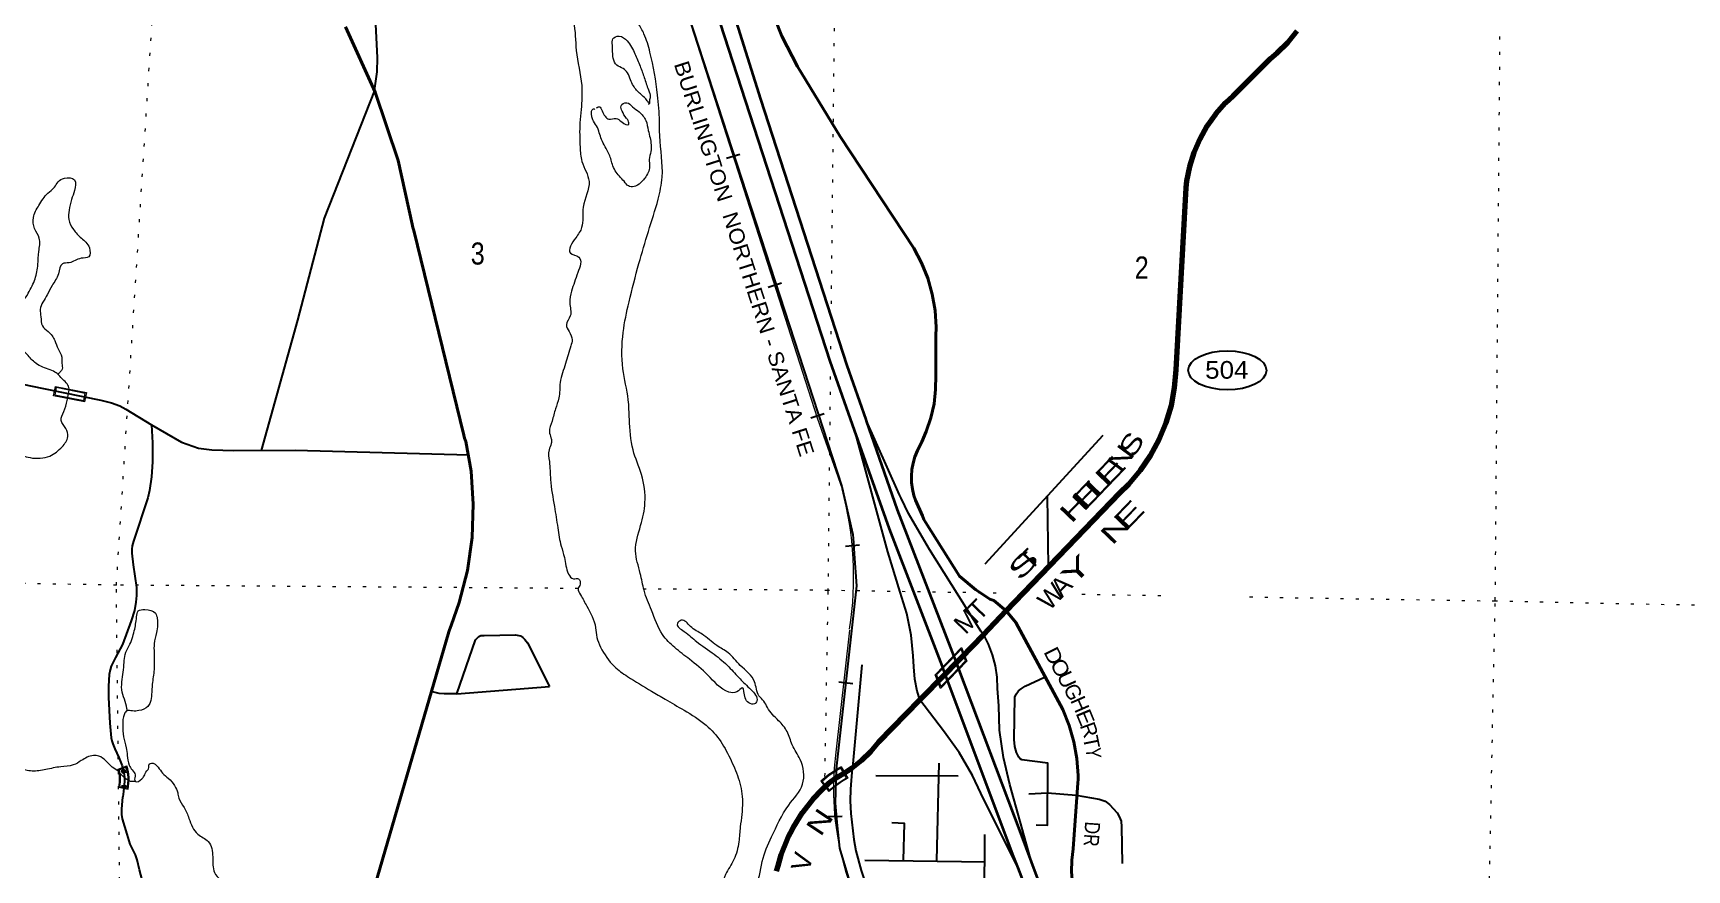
# Model space of a CAD drawing. Header units: feet. Extents: x -509309 to -252658, y -547785 to -360805.
# Drawn here: x -489313 to -476222, y -441676 to -435048 of the extents above; entities that cross this region are included whole.
import ezdxf
from ezdxf.enums import TextEntityAlignment as Align

# ---------------------------------------------------------------- set-up
doc = ezdxf.new("R2010")
doc.units = ezdxf.units.FT
doc.header["$LTSCALE"] = 80
doc.linetypes.add('DOTTED', pattern=[1.5, 0.3, -1.2])
for name, color, linetype, lineweight in [('17', 7, 'Continuous', 25), ('18', 7, 'Continuous', 35), ('19', 7, 'Continuous', 25), ('23', 7, 'Continuous', 70), ('26', 7, 'Continuous', 40), ('27', 7, 'Continuous', 13), ('29', 7, 'Continuous', 25), ('31', 7, 'Continuous', 13), ('34', 7, 'Continuous', 25), ('39', 7, 'Continuous', 13), ('59', 7, 'Continuous', 13), ('7', 7, 'DOTTED', 13)]:
    doc.layers.add(name, color=color, linetype=linetype, lineweight=lineweight)

msp = doc.modelspace()

# ---------------------------------------------------------------- linework, layer by layer
at = {"layer": '17'}
msp.add_ellipse((-479860.16, -437719.04), major_axis=(-309.24, 1), ratio=0.500121, dxfattribs=at)
at = {"layer": '18'}
msp.add_line((-482716.05, -438119.2), (-482719.91, -438108.12), dxfattribs=at)
for points in [[(-482719.91, -438108.12), (-482868.91, -437680.64), (-483552.93, -435570.46), (-483878.29, -434535.11), (-483887.94, -434504.4), (-483894.71, -434485.11), (-483908.14, -434446.79), (-484120.87, -433707.73), (-484125.89, -433690.28), (-484130.98, -433657.73), (-484619.16, -430533.5), (-484760.75, -429627.32), (-484764.79, -429601.5), (-484768.22, -429577.32), (-484837.87, -429086.27), (-484877.08, -428336.08), (-484839.04, -427612.2), (-484837.7, -427586.61), (-484833.04, -427562.2), (-484722.2, -426981.3), (-484671.46, -426811.33), (-484641.6, -426711.3)], [(-482810.13, -438193.59), (-483004.06, -437645.88), (-483905.91, -434867.46), (-484071.71, -434254.83), (-484083.94, -434209.67), (-484085.01, -434204.83), (-484206.77, -433654.38), (-484208.95, -433644.52), (-484215.22, -433604.38), (-484689.7, -430567.81), (-484834.72, -429639.72), (-484838.38, -429616.34), (-484842.15, -429589.72), (-484912.46, -429094.1), (-484952.08, -428336.07), (-484913.55, -427603.06), (-484912.21, -427577.47), (-484907.99, -427553.06), (-484783.02, -426914.67), (-484751.43, -426811.84)], [(-482004.74, -440034.24), (-482470.73, -438823.02), (-482716.05, -438119.2)], [(-482093.33, -440124.76), (-482116.01, -440064.32), (-482533.99, -438973.48), (-482810.13, -438193.59)], [(-481410.07, -441612.73), (-481495.35, -441385.05), (-481983.27, -440090.05), (-482004.74, -440034.24)], [(-481516.5, -441659.94), (-481551.69, -441567.89), (-482071.98, -440181.64), (-482093.33, -440124.76)], [(-479287.5, -447279.21), (-479374.02, -447093.39), (-479394.8, -447052.22), (-480014.43, -445639.95), (-480034.66, -445593.84), (-480036.11, -445589.95), (-480813.47, -443499.18), (-480831.9, -443450.95), (-480846.82, -443411.92), (-481516.5, -441659.94)], [(-480717.26, -443416.2), (-480759.2, -443318.28), (-481079.99, -442493.88), (-481410.07, -441612.73)]]:
    msp.add_lwpolyline(points, dxfattribs=at)
at = {"layer": '19'}
for points in [[(-482716.05, -438119.2), (-482721.01, -438108.12), (-482719.91, -438108.12)], [(-481791.27, -439812.71), (-481810.42, -439785.26), (-482218.85, -439138.95), (-482383.7, -438853.72), (-482442.75, -438730.08), (-482454.69, -438705.08), (-482464.87, -438680.08), (-482716.05, -438119.2)], [(-482293.68, -440329.5), (-482295.37, -440327.28), (-482314.58, -440259.65), (-482332.66, -440163.83), (-482340.63, -440066.65), (-482345.7, -439980.11), (-482361.57, -439817.54), (-482396.28, -439644.73), (-482448.86, -439476.49), (-482546.21, -439155.82), (-482803.86, -438216.45), (-482810.13, -438193.59)], [(-481410.07, -441612.73), (-481417.81, -441584.8), (-481580.44, -440998.53), (-481632.67, -440785.31), (-481662.32, -440567.8), (-481669.48, -440374.89), (-481678.86, -440238), (-481682.95, -440148.39), (-481696.38, -440059.7), (-481719.01, -439972.9), (-481750.59, -439888.94), (-481776.87, -439835.26), (-481791.27, -439812.71)], [(-481516.5, -441659.94), (-481530.64, -441631.51), (-481811.31, -441066.92), (-481876.13, -440928.06), (-481982.47, -440745.34), (-482107.32, -440574.74), (-482293.68, -440329.5)]]:
    msp.add_lwpolyline(points, dxfattribs=at)
at = {"layer": '23'}
msp.add_line((-481791.27, -439812.71), (-481609.87, -439623.79), dxfattribs=at)
for points in [[(-481609.87, -439623.79), (-480711.95, -438688.63), (-480641.07, -438619.2), (-480548.09, -438510.39), (-480466.99, -438392.45), (-480398.67, -438266.69), (-480343.86, -438134.47), (-480303.18, -437997.24), (-480277.06, -437856.52), (-480265.8, -437713.84), (-480186.69, -436272.55), (-480180.15, -436218.77), (-480157.2, -436104.17), (-480122.4, -435992.61), (-480076.13, -435885.29), (-480018.89, -435783.39), (-479951.31, -435688.04), (-479874.14, -435600.28), (-479815.23, -435545.96), (-479814.85, -435545.61), (-479765.23, -435495.99), (-479518.35, -435249.16), (-479465.75, -435204.77), (-479381.93, -435121.24), (-479307.3, -435029.39)], [(-482004.74, -440034.24), (-481964.04, -439992.64), (-481791.27, -439812.71)], [(-482293.68, -440329.5), (-482093.33, -440124.76), (-482004.74, -440034.24)], [(-483429.94, -441686.03), (-483416.72, -441642.36), (-483390.71, -441556.48), (-483340.47, -441431.36), (-483330.25, -441405.91), (-483317.64, -441381.36), (-483294.62, -441336.56), (-483222.28, -441220.4), (-483138.19, -441112.43), (-483069.2, -441040.78), (-483016.45, -440990.68), (-482955.34, -440947.12), (-482890.51, -440906.45), (-482865.51, -440890.29), (-482830.86, -440867.89), (-482752.66, -440806.73), (-482681.27, -440737.73), (-482617.49, -440661.65), (-482293.68, -440329.5)]]:
    msp.add_lwpolyline(points, dxfattribs=at)
at = {"layer": '26'}
for points in [[(-481609.87, -439623.79), (-481708.14, -439543.08), (-481740.5, -439530.27), (-481758.14, -439518.4), (-481849.86, -439456.67), (-481979.44, -439350.02), (-482249.01, -438921.37), (-482261.71, -438901.17), (-482273.52, -438871.37), (-482327.83, -438747.6), (-482340.5, -438710.63), (-482352.81, -438660.01), (-482359.77, -438608.39), (-482361.28, -438556.32), (-482357.35, -438504.37), (-482348.01, -438453.13), (-482333.36, -438403.14), (-482313.57, -438354.95), (-482302.3, -438334.04), (-482279.4, -438284.04), (-482243.1, -438204.55), (-482206.75, -438096.23), (-482181.94, -437984.71), (-482168.91, -437871.2), (-482167.82, -437756.95), (-482168.51, -437450.54), (-482168.57, -437425.54), (-482164.37, -437400.54), (-482164.3, -437375.94), (-482173.18, -437244.81), (-482195.72, -437115.34), (-482231.67, -436988.93), (-482280.64, -436866.97), (-482342.09, -436750.8), (-482923.49, -435867.23), (-483263.44, -435311.29), (-483386.66, -435071.53), (-483491.24, -434804.42)], [(-486761.26, -442325.95), (-486021.05, -439790.75), (-486016.16, -439774), (-486004.32, -439740.75), (-485939.46, -439558.67), (-485875.32, -439303.34), (-485838.23, -439042.71), (-485828.58, -438779.62), (-485846.48, -438516.97), (-485887.41, -438282.42), (-485897.75, -438257.42), (-485903.85, -438232.42), (-486299.36, -436611.5), (-486306.02, -436586.5), (-486311.62, -436561.5), (-486424.63, -436056.75), (-486605.24, -435516.24), (-486841.37, -434997.57)], [(-480462.37, -443418.18), (-480472.06, -443392.67), (-480852.03, -442393.26), (-480985.03, -442091.67), (-481000.08, -442057.52), (-481007.86, -442041.67), (-481041.6, -441961.8), (-481068.39, -441873.63), (-481085.81, -441783.15), (-481093.68, -441691.33), (-481091.91, -441599.2), (-481080.52, -441507.76), (-481052.58, -441099.01), (-481043.8, -440985.8), (-481041.8, -440959.97), (-481041.88, -440935.8), (-481041.91, -440927.55), (-481051.08, -440793.28), (-481074.24, -440660.71), (-481111.12, -440531.27), (-481161.33, -440406.41), (-481534.82, -439716.76), (-481609.87, -439623.79)]]:
    msp.add_lwpolyline(points, dxfattribs=at)
at = {"layer": '29'}
for p, q in [((-488577.68, -438026.05), (-488375.9, -438149.36)), ((-481777.58, -439250.51), (-480842.78, -438232.26)), ((-481276.73, -439271.9), (-481283.5, -438717.01)), ((-482753.07, -440050.47), (-482827.37, -440865.16)), ((-485960.19, -440280.49), (-485225.8, -440222.47)), ((-482160.28, -441601.2), (-482142.08, -440830.62)), ((-481991.17, -440932.21), (-482642.72, -440931.91)), ((-481773.81, -441614.48), (-482729.67, -441601.73))]:
    msp.add_line(p, q, dxfattribs=at)
for points in [[(-486610.2, -435501.39), (-486590.02, -435354.39), (-486586.36, -435244.3), (-486674.4, -433482.92), (-486674.39, -433325.13), (-486667.06, -433259.09), (-486652.39, -433182.02), (-486571.69, -432881.12), (-486322.24, -431971.08), (-486307.56, -431875.67), (-486307.56, -431780.26), (-486329.57, -431673.85), (-486358.92, -431582.1), (-486454.3, -431391.29), (-486527.67, -431193.13)], [(-486610.2, -435501.39), (-487009.25, -436514.14), (-487221.12, -437320.24), (-487508.85, -438352.7)], [(-490252.14, -437961.21), (-490078.11, -437959.99), (-489995.57, -437952.65), (-489920.37, -437936.14), (-489760.78, -437890.27), (-489632.39, -437844.4), (-489570.02, -437829.72), (-489514.99, -437824.21), (-489452.63, -437824.21), (-489397.6, -437829.72), (-489230.68, -437862.75), (-488775.78, -437954.49), (-488693.24, -437976.51), (-488627.21, -438000.36), (-488577.68, -438026.05)], [(-488375.9, -438149.36), (-488366.74, -438293.94), (-488366.74, -438444.39), (-488375.91, -438561.82), (-488392.42, -438671.91), (-488405.26, -438728.8), (-488517.15, -439071.91), (-488528.15, -439108.61), (-488531.82, -439136.13), (-488531.82, -439167.32), (-488520.82, -439259.06), (-488495.14, -439438.88), (-488493.3, -439501.26), (-488498.8, -439556.31), (-488511.64, -439620.53), (-488535.49, -439703.1), (-488605.19, -439890.25), (-488660.22, -439993), (-488694.15, -440060.9), (-488704.24, -440092.08), (-488709.74, -440126.95), (-488715.25, -440220.52)], [(-488375.9, -438149.36), (-488137.45, -438288.44), (-488003.55, -438336.14), (-487897.16, -438348.99), (-487725.39, -438353.29)], [(-487725.39, -438353.29), (-487238.11, -438349.95), (-485862.07, -438387.18)], [(-485960.19, -440280.49), (-485811.6, -439854.56), (-485800.6, -439841.72), (-485785.92, -439827.03), (-485769.41, -439819.69), (-485741.89, -439817.86), (-485494.24, -439814.19), (-485453.88, -439821.53), (-485435.54, -439834.38), (-485420.86, -439850.89), (-485400.69, -439878.42), (-485225.8, -440222.47)], [(-488715.25, -440220.52), (-488715.24, -440309.52), (-488706.06, -440513.19), (-488695.06, -440630.62), (-488690.48, -440653.55), (-488683.14, -440676.49), (-488665.71, -440716.86), (-488634.53, -440786.58), (-488608.85, -440852.64), (-488592.34, -440920.53), (-488590.04, -440945.75), (-488590.51, -440973.74), (-488597.84, -441054.47), (-488603.35, -441096.67)], [(-481485.57, -440802.97), (-481498.84, -440795.02), (-481509.84, -440784.01), (-481530.02, -440745.48), (-481541.03, -440699.6), (-481548.37, -440642.72), (-481541.03, -440308.74), (-481531.86, -440283.05), (-481513.51, -440257.36), (-481493.33, -440240.85), (-481460.31, -440220.66), (-481308.05, -440149.1)], [(-485960.19, -440280.49), (-486059.25, -440282.12), (-486097.78, -440278.45), (-486161.98, -440263.77)], [(-482830.86, -440867.89), (-482843.48, -441035.4), (-482845.31, -441128.99), (-482839.81, -441229.91), (-482817.8, -441435.43), (-482801.29, -441525.35), (-482757.26, -441681.33), (-482705.9, -441835.47)], [(-481372.82, -441318.97), (-481282.64, -441320.06), (-481282, -440830.04), (-481485.57, -440802.97)], [(-488227.21, -442083.65), (-488296.1, -442022.82), (-488330.95, -441986.11), (-488363.96, -441943.91), (-488394.23, -441892.54), (-488431.83, -441804.46), (-488449.26, -441754.92), (-488470.35, -441676.02), (-488489.61, -441595.29), (-488503.37, -441556.76), (-488543.72, -441472.35), (-488569.4, -441393.46), (-488604.25, -441272.36), (-488609.76, -441235.66), (-488609.76, -441193.46), (-488603.35, -441096.67)], [(-481432.57, -441071.9), (-481284.21, -441064.77), (-481056.74, -441083.12)], [(-481056.74, -441083.12), (-480875.13, -441114.32), (-480827.43, -441130.83), (-480792.58, -441156.52), (-480732.04, -441222.58), (-480715.53, -441251.94), (-480700.86, -441290.48), (-480697.19, -441334.52), (-480691.68, -441626.29)], [(-482422.81, -441598.21), (-482414.99, -441309.27), (-482515.04, -441303.83)], [(-481855.17, -443121.97), (-481784.95, -442413.42), (-481778.38, -441395.41)]]:
    msp.add_lwpolyline(points, dxfattribs=at)
at = {"layer": '29', "linetype": 'DOTTED', "lineweight": 100}
msp.add_arc((-488912.41, -440959.65), 324.06, 348.01315, 17.53927, dxfattribs=at)
at = {"layer": '31'}
for p, q in [((-489136.44, -437846.58), (-488891.13, -437894.77)), ((-488891.13, -437894.77), (-488905.58, -437968.36)), ((-488640.7, -440876.83), (-488569.8, -440852.23)), ((-488575.06, -440862.52), (-488630.89, -440881.9)), ((-488634.98, -441020.65), (-488561.49, -441035.64)), ((-488625.53, -441014.41), (-488567.72, -441026.2))]:
    msp.add_line(p, q, dxfattribs=at)
msp.add_lwpolyline([(-488905.58, -437968.36), (-489150.9, -437920.18), (-489136.44, -437846.58)], dxfattribs=at)
msp.add_lwpolyline([(-489130.13, -437855.96), (-489141.51, -437913.86), (-488911.89, -437958.96), (-488900.52, -437901.07)], close=True, dxfattribs=at)
for centre, radius, start, end in [((-488912.41, -440959.65), 284.06, 347.5998, 16.95189), ((-488912.41, -440959.65), 292.06, 349.19394, 15.44059), ((-488912.41, -440959.66), 351.06, 349.07289, 16.06298), ((-488912.41, -440959.66), 359.06, 347.78336, 17.4081)]:
    msp.add_arc(centre, radius, start, end, dxfattribs=at)
at = {"layer": '34'}
for p, q in [((-483825.04, -436039.56), (-483719.71, -436005.8)), ((-483495.27, -437059.8), (-483389.94, -437026.04)), ((-483156.72, -438094.57), (-483051.39, -438060.8)), ((-482882.86, -439112.65), (-482772.76, -439102.04)), ((-482934.24, -440185.8), (-482824.33, -440198.22)), ((-483020.62, -441253.84), (-482910.1, -441250.23))]:
    msp.add_line(p, q, dxfattribs=at)
at = {"layer": '34', "lineweight": 13}
msp.add_line((-482849.99, -439776.01), (-482961.87, -440766.3), dxfattribs=at)
msp.add_lwpolyline([(-484359.91, -434187.09), (-483107.52, -438094.2), (-482910.16, -438657.3)], dxfattribs=at)
at = {"layer": '34'}
msp.add_lwpolyline([(-484309.97, -434341.5), (-482910.22, -438639.55), (-482825.06, -439018.73), (-482820.26, -439083.53), (-482813.07, -439172.32), (-482795.08, -439426.68), (-482956.38, -440876.21), (-482964.78, -441147.38), (-482948.61, -441327.32), (-482928.79, -441502.56), (-482838.83, -441812.13), (-482714.09, -442100.11), (-482488.02, -442460.03), (-478177.72, -450633.9), (-478021.79, -450900.28), (-477906.65, -451157.06), (-477816.69, -451476.24), (-477778.3, -451790.61), (-477784.3, -452076.2), (-477825.08, -452337.78), (-477878.16, -452525.56), (-477922.84, -452655.75), (-477955.22, -452709.74), (-478053.58, -452846.53)], dxfattribs=at)
at = {"layer": '34', "lineweight": 13}
for centre, radius, start, end in [((-485514.62, -439356.04), 2696.56, 351.21257, 15.018), ((-480686.76, -441031.96), 2290.57, 173.33977, 215.02327)]:
    msp.add_arc(centre, radius, start, end, dxfattribs=at)
at = {"layer": '39'}
for points in [[(-487380.45, -421261.97), (-487291.29, -421293.15), (-487239.3, -421296.94), (-487196.43, -421274.31), (-487114.28, -421216.88), (-487069.48, -421196.33), (-486989.1, -421191.06), (-486894.15, -421228.46), (-486835.91, -421284.69), (-486841.69, -421336.71), (-486864.7, -421482.53), (-486917.49, -421737.78), (-486957.58, -421973.39), (-486978.38, -422113.26), (-487030.85, -422300.25), (-487048.05, -422452.29), (-487099.07, -422655.39), (-487146.24, -422804.4), (-487184.65, -422931.61), (-487233.39, -423126.76), (-487287.96, -423434.17), (-487305.36, -423592.23), (-487304.11, -423791.1), (-487244.26, -423917.68), (-487196.77, -424053.87), (-487084.68, -424294.71), (-486977.36, -424499.23), (-486864.49, -424776.24), (-486749.21, -425041.29), (-486672.48, -425260.83), (-486604.12, -425431.88), (-486541.93, -425548.49), (-486414.93, -425763.73), (-486347.35, -425898.61), (-486307.62, -425968.26), (-486268.84, -426065.99), (-486246.09, -426163.17), (-486255.19, -426194.99), (-486258.69, -426239.06), (-486282.58, -426234.22), (-486309.6, -426203.17), (-486327.34, -426194.52), (-486333.71, -426322.84), (-486281.01, -426541.55), (-486249.84, -426626.97), (-486200.52, -426827.5), (-486133.01, -427141.11), (-486060.76, -427374.55), (-485988.62, -427670.25), (-485913.59, -427939.94), (-485827.49, -428296.37), (-485816.11, -428433.33), (-485802.13, -428670.8), (-485821.36, -428941.26), (-485862.64, -429152.73), (-485914.97, -429335.7), (-485940.69, -429443.27), (-485887.07, -429517.41), (-485843, -429577.17), (-485825.97, -429666.12), (-485843.36, -429705.69), (-485895.81, -429774.18), (-485897.83, -429892.61), (-485929.58, -429941.72), (-485959.89, -429948.72), (-485997.48, -430051.86), (-486035.14, -430157.01), (-486106.43, -430248.95), (-486259.12, -430376.26), (-486344.15, -430459.7), (-486406.34, -430519.82), (-486446.28, -430632.92), (-486403.54, -430791.04), (-486355.89, -430981.47), (-486320.46, -431177.49), (-486295.84, -431278.76), (-486287.96, -431459.78), (-486234.4, -431594.17), (-486236.17, -431823.06), (-486231.78, -432106.39), (-486204.81, -432374.43), (-486129.87, -432587.88), (-486032.41, -432846.29), (-485922.18, -433083.05), (-485804.63, -433340.14), (-485697.36, -433604.91), (-485559.75, -433920.94), (-485493.4, -434091.92), (-485394.09, -434296.17), (-485279.95, -434476.82), (-485144.64, -434742.56), (-485037.74, -434959.12), (-485013.34, -435184.89), (-484970.7, -435463.51), (-484975.18, -435654.15), (-484984.74, -435758.26), (-484983.28, -435951.11)], [(-483411.7, -440493.78), (-483500.4, -440390.32), (-483528.73, -440339.13), (-483567.41, -440297.64), (-483601.71, -440186), (-483715.55, -440055.56), (-483812.4, -439955.83), (-483900.67, -439898.57), (-484017.88, -439808.19), (-484110.02, -439746.78), (-484182.54, -439698.1), (-484213.53, -439725.15), (-484159.51, -439787.26), (-484061.98, -439866.92), (-483921.08, -439968.17), (-483806.21, -440068.51), (-483717.17, -440161.95), (-483631.86, -440247.22), (-483584.87, -440339.21), (-483601.64, -440360.73), (-483647.42, -440351.12), (-483676.23, -440313.98), (-483699.6, -440234.85), (-483742.74, -440265.5), (-483804.95, -440267.38), (-483972.8, -440133.08), (-484116.89, -440007.63), (-484234.03, -439915.24), (-484330.74, -439811.5), (-484418.44, -439619.7), (-484477.2, -439461.03), (-484506.74, -439327.46), (-484544.78, -439149.42), (-484503.85, -438947.98), (-484469.6, -438766.4), (-484498.14, -438544.5), (-484563.68, -438349.44), (-484593.46, -438105.41), (-484602.29, -437952.47), (-484644.03, -437706.02), (-484642.28, -437418.88), (-484595.97, -437177.46), (-484517.45, -436872.88), (-484442.7, -436620.39), (-484365.81, -436363.95), (-484333.77, -436188.32), (-484352.82, -435864.32), (-484354.8, -435745.76), (-484369.8, -435538.38), (-484430.42, -435198.89), (-484477.64, -435054.68), (-484524.9, -434970.71), (-484751.82, -434746.01), (-484889.1, -434538.45), (-485015.49, -434305.16), (-485124.06, -434078.5), (-485161.94, -433954.69), (-485150.32, -433848.64), (-485201.68, -433708.3), (-485310.93, -433501.71), (-485500.89, -433133.67), (-485619.63, -432852.44), (-485740.85, -432585.18), (-485811.98, -432377.89), (-485888.17, -432142.3), (-485906.06, -431960.93), (-485929.68, -431771.33), (-485870.97, -431636.78), (-485693.12, -431417.96), (-485587.4, -431256.9), (-485531.4, -431084.1), (-485491.46, -430971), (-485471.96, -430869.24), (-485457.22, -430789.41), (-485502.2, -430697.49), (-485480.34, -430644.02), (-485213.35, -430574.86), (-484889.55, -430558.2)], [(-484440.07, -435600.23), (-484463.07, -435569.32), (-484505.83, -435529.69), (-484561.79, -435465.51), (-484584.24, -435418.54), (-484608.37, -435361.48), (-484641.32, -435328.22), (-484692.56, -435302.35), (-484720.76, -435247.16), (-484727.22, -435142.5), (-484723.58, -435094.43), (-484674.7, -435072.01), (-484609.85, -435110.39), (-484549.11, -435210.88), (-484508.33, -435308.68), (-484475.36, -435400.19), (-484442.59, -435497.72), (-484428.48, -435554.44), (-484433.51, -435584.39), (-484436.33, -435608.39), (-484444.41, -435610.13)], [(-484854.42, -435640.22), (-484830.05, -435631.02), (-484809.11, -435663.87), (-484784.51, -435706.89), (-484755.23, -435729.99), (-484698.88, -435723.89), (-484653.71, -435751.55), (-484598.26, -435771.53), (-484603.24, -435741.24), (-484618.58, -435720.63), (-484650.78, -435665.29), (-484659.43, -435624.83), (-484614.49, -435600.27), (-484567.45, -435632.01), (-484516.68, -435671.91), (-484462.87, -435740.03), (-484443.5, -435819.03), (-484429.46, -435877.75), (-484423.13, -435986.42), (-484435.26, -436048.26), (-484433.17, -436104.57), (-484470.35, -436195.67), (-484493.33, -436223), (-484544.69, -436259.4), (-484590.95, -436263.83), (-484625.97, -436232.5), (-484697.33, -436149.72), (-484723.66, -436098.6), (-484752.7, -436009.24), (-484784.69, -435947.89), (-484812.82, -435890.69), (-484831.07, -435837.84), (-484853.26, -435782.86), (-484883.66, -435733.61), (-484890.64, -435703.25), (-484893.69, -435675.02), (-484876.72, -435647.49), (-484866.84, -435651.85)], [(-484983.28, -435951.11), (-484969.08, -436064.06), (-484912.33, -436222.67), (-484959.34, -436425.9), (-484970.87, -436588.18), (-485017.72, -436668.92), (-485059.93, -436789.98), (-484992.87, -436822.41), (-485001.04, -436944.64), (-485050.15, -437091.57), (-485065.3, -437183.43), (-485060.84, -437288.02), (-485091.26, -437357.27), (-485071.08, -437412.18), (-485045.23, -437477.34), (-485056.88, -437525.14), (-485097.7, -437664.32), (-485140.94, -437815.47), (-485151.11, -437937.63), (-485178.07, -438023.07), (-485205.45, -438120.54), (-485226.4, -438206.17), (-485213.95, -438252.79), (-485210.43, -438266.97)], [(-489028.21, -437870.05), (-489028, -437866.7), (-489077.54, -437790.69), (-489139.7, -437732.32), (-489193.09, -437710.4), (-489301.45, -437654.46), (-489369.21, -437583.85), (-489437.8, -437537.31), (-489519.42, -437520.45), (-489590.56, -437489.88), (-489668.13, -437412.91), (-489741.97, -437344.1), (-489873.88, -437273.29), (-489947.22, -437248.68), (-490050.33, -437215.01), (-490158.05, -437199.26), (-490283.39, -437170.85), (-490385.79, -437175.37), (-490439.92, -437175.52), (-490552.54, -437185.71), (-490586.51, -437182.53), (-490555.75, -437103.25), (-490443.27, -437097.08), (-490247.39, -437055.61), (-490089.2, -437061.04), (-489856.71, -437063), (-489711.44, -437035.86), (-489566.14, -437066.96), (-489470.34, -437138.54), (-489394.93, -437161.21), (-489351.04, -437108.49), (-489297.02, -436993.86), (-489275.1, -436880.14), (-489267.62, -436777.97), (-489264, -436671.65), (-489301.52, -436596.05), (-489310.6, -436509.38), (-489267.21, -436412.46), (-489195.78, -436316.51), (-489144.01, -436268.08), (-489114.48, -436224.91), (-489065.4, -436196.47), (-488985.71, -436211.26), (-488984.5, -436293.64), (-489008.98, -436365.1), (-489027.94, -436450.81), (-489030.46, -436525.03), (-488993.08, -436604.64), (-488931.18, -436671.04)], [(-488931.18, -436671.04), (-488867.69, -436749.53), (-488872.09, -436819.68), (-488932.64, -436831.65), (-489028.05, -436866.54), (-489080.45, -436874.78), (-489113.22, -436953.99), (-489162.49, -437046.69), (-489201.06, -437119.67), (-489235.14, -437178.75), (-489257.15, -437236.24), (-489251.12, -437294.69), (-489239.56, -437367.38), (-489192.93, -437411.16), (-489141.25, -437483.23), (-489115.4, -437548.38), (-489085.55, -437613.68), (-489085.25, -437663.9), (-489082.82, -437710.17), (-489097.58, -437731.76), (-489115.86, -437749.28)], [(-488636.24, -440898.44), (-488639.84, -440894.58), (-488686.81, -440860.83), (-488737.23, -440810.9), (-488792.14, -440774.87), (-488836.06, -440769.35), (-488931.68, -440810.24), (-488994.98, -440844.22), (-489093.72, -440858.9), (-489212.75, -440880.92), (-489321.43, -440893.26), (-489418.87, -440869.82), (-489495.73, -440831.03), (-489603.55, -440759.04), (-489727.48, -440630.27), (-489802.43, -440535.31), (-489866.35, -440410.6), (-489920.87, -440304.3), (-489982.36, -440225.87), (-490030.24, -440159.95), (-490083.37, -440071.77), (-490134.8, -439933.43), (-490153.82, -439844.41), (-490145.02, -439762.37), (-490099.96, -439675.55), (-490010.99, -439594.26), (-489890.73, -439536.13), (-489857.76, -439450.9), (-489841.47, -439266.69), (-489826.97, -439076.4), (-489799.89, -438928.71), (-489780.55, -438772.72), (-489768.04, -438640.6), (-489720.64, -438543.82), (-489686.17, -438414.46), (-489676.06, -438294.31), (-489561.92, -438298.23), (-489448.1, -438370.42), (-489337.19, -438410.38), (-489180.39, -438397.7), (-489083.68, -438324.7), (-489038.83, -438243.9), (-489052.66, -438179.16), (-489090.59, -438115.59), (-489070.18, -438046), (-489028.21, -437870.05)], [(-485210.43, -438266.97), (-485211.52, -438299.07), (-485229.25, -438348.67), (-485226.38, -438441.15), (-485217.21, -438584.06), (-485186.39, -438798.01), (-485160.09, -438967.61), (-485132.89, -439111.14), (-485107.86, -439200.37), (-485074.25, -439332.07), (-485035.43, -439369.55), (-484995.38, -439370.93), (-484982.8, -439413.53), (-484997.98, -439447.15), (-484979.66, -439497.99), (-484930.53, -439586.04), (-484860.17, -439757.16), (-484850.75, -439833.8), (-484821.3, -439911.13), (-484712.21, -440063.5), (-484608.67, -440143.37), (-484418.19, -440260.37), (-484310.1, -440324.34), (-484160.64, -440409.81), (-483986.31, -440530.27), (-483870.4, -440658.77), (-483787.34, -440810.25), (-483724.51, -440967.05), (-483698.27, -441138.66), (-483714.97, -441334.91), (-483727.01, -441452.98), (-483765.9, -441594.24), (-483832.07, -441712.47), (-483907.82, -441876.56), (-483959.93, -441935.02), (-484068.29, -442055.82), (-484217.04, -442185.27), (-484340.17, -442327.65), (-484446.37, -442502.74), (-484492.44, -442619.65), (-484674.12, -442950.82), (-484860.64, -443247.67), (-484942.77, -443363.34), (-485002.26, -443467.7)], [(-488566.51, -440414.57), (-488582.95, -440342.23), (-488608.53, -440269.05), (-488609.74, -440186.66), (-488599.07, -440108.7), (-488592.47, -440032.61), (-488584.28, -439968.63), (-488553.99, -439903.39), (-488511.78, -439782.33), (-488494.01, -439672.48), (-488480.36, -439624.75), (-488427.88, -439614.5), (-488344.67, -439643.47), (-488330.01, -439684.14), (-488327.71, -439734.43), (-488335.84, -439796.41), (-488354.86, -439884.12), (-488355.24, -439954.4), (-488355.7, -440026.69), (-488355.81, -440088.94), (-488369.78, -440204.95), (-488374.52, -440285.12), (-488386.78, -440350.98), (-488403.82, -440380.52), (-488475.14, -440414.22), (-488527.34, -440416.44), (-488569.39, -440414.99), (-488590.3, -440440.38), (-488603.32, -440528.31), (-488596.45, -440620.93), (-488577.35, -440707.94), (-488567.39, -440768.53), (-488551.96, -440845.38), (-488529.22, -440884.32), (-488504.49, -440923.33), (-488507.99, -440967.39), (-488502.26, -440975.62), (-488453.45, -440955.21), (-488434.61, -440931.76), (-488413.22, -440892.32), (-488398.59, -440874.75), (-488395.36, -440838.71), (-488376.99, -440829.3), (-488323.95, -440861.25), (-488287.54, -440910.7), (-488242.78, -440950.4), (-488192.63, -441008.35), (-488168.51, -441065.42), (-488159.93, -441107.89), (-488118.33, -441181.62), (-488079.14, -441267.31), (-488051.43, -441336.55), (-488009.22, -441392.23), (-487927.02, -441451.28), (-487891.07, -441573.02), (-487877.21, -441696.01), (-487828.99, -441751.89), (-487720.56, -441805.82), (-487674.55, -441867.65), (-487586.28, -441924.91), (-487511.01, -441951.6), (-487428.22, -441934.36), (-487357.16, -441966.93), (-487292.24, -442003.3), (-487227.79, -442053.71), (-487181.99, -442121.56), (-487138.73, -442205.39), (-487106.39, -442256.71), (-487053.9, -442304.71), (-487000.92, -442338.66), (-486936.27, -442383.06), (-486863.91, -442456.48), (-486842.47, -442477.93)], [(-484700.44, -443609.23), (-484652.61, -443556.07), (-484549.33, -443348.74), (-484468.16, -443261.15), (-484389.56, -443131.3), (-484362.8, -443051.89), (-484247.41, -442901.21), (-484166.81, -442771.42), (-484047.58, -442566.65), (-483936.97, -442379.66), (-483809.36, -442223.37), (-483709.28, -442110.33), (-483653.94, -442015.83), (-483661.97, -441957.31), (-483725.14, -441987.27), (-483814.04, -442066.56), (-483912.87, -442201.74), (-484000.7, -442367.43), (-484077.16, -442493.33), (-484154.73, -442593.1), (-484216.1, -442629.15), (-484236.15, -442570.22), (-484124.97, -442425.42), (-484017.89, -442224.24), (-483895.74, -442051.7), (-483784.08, -441892.86), (-483679.7, -441830.17), (-483612.59, -441802.35), (-483541.89, -441609.97), (-483467.05, -441413.72), (-483332.23, -441163.29), (-483222.3, -440996.35), (-483241.71, -440800.87), (-483303.97, -440686.27), (-483344.48, -440580.44), (-483411.7, -440493.78)], [(-488500.26, -440975.69), (-488526.36, -440976.8), (-488636.24, -440898.44)]]:
    msp.add_spline(points, degree=3, dxfattribs=at)
at = {"layer": '59'}
for p, q in [((-481996.21, -439959.06), (-482162.38, -440131.88)), ((-482916.06, -440858.65), (-482863.37, -440948.34)), ((-483078.44, -440973.77), (-483014.27, -441055.84))]:
    msp.add_line(p, q, dxfattribs=at)
msp.add_lwpolyline([(-482171.65, -440129.99), (-481963.79, -439913.8), (-481922.78, -440022.65), (-482130.64, -440238.83)], close=True, dxfattribs=at)
for points in [[(-481932.05, -440020.75), (-481966.81, -439928.49), (-481996.21, -439959.06)], [(-482162.38, -440131.88), (-482127.62, -440224.14), (-482098.22, -440193.57), (-481932.05, -440020.75)], [(-482916.06, -440858.65), (-482942.28, -440873.21), (-482980.42, -440898.8), (-483015.72, -440920.74), (-483078.44, -440973.77)], [(-482919.01, -440869.43), (-482938.1, -440880.04), (-482976.08, -440905.52), (-483011, -440927.23), (-483067.39, -440974.91), (-483013, -441044.48)], [(-483013, -441044.48), (-482959.33, -441000.7), (-482909.87, -440966.55), (-482874.31, -440945.51), (-482919.01, -440869.43)], [(-482863.37, -440948.34), (-482905.56, -440973.29), (-482954.52, -441007.1), (-483014.27, -441055.84)]]:
    msp.add_lwpolyline(points, dxfattribs=at)
at = {"layer": '7'}
for p, q in [((-484997.95, -439447.28), (-488653.49, -439420.08)), ((-488587.71, -445597.04), (-488653.49, -439420.08)), ((-483021.4, -439461.99), (-484479.46, -439451.14)), ((-483021.71, -439470.98), (-483049.58, -441042.6)), ((-481689.19, -439483.69), (-483021.4, -439461.99)), ((-480386.79, -439504.9), (-481021.77, -439494.56)), ((-477739.66, -439548.01), (-479685.15, -439516.33)), ((-475321.8, -439596.94), (-477739.66, -439548.01))]:
    msp.add_line(p, q, dxfattribs=at)
for points in [[(-488653.49, -439420.08), (-488313.72, -434052.79), (-488282.29, -428804.61), (-488030.09, -423513.22)], [(-478056.86, -452846.66), (-477956.1, -450210.98), (-477850.51, -444868.36), (-477739.35, -439539.02), (-477694.9, -434218.78), (-477644.03, -428959.22), (-477523.72, -423714.54)], [(-482775.76, -428883.33), (-482963.82, -434168.31), (-483021.71, -439470.98)], [(-488653.49, -439420.08), (-492749.16, -439352.95), (-493572.55, -439339.46)]]:
    msp.add_lwpolyline(points, dxfattribs=at)

# ---------------------------------------------------------------- texts
at = {"layer": '17', "width": 1.1}
msp.add_text('504', height=140, dxfattribs=at).set_placement((-480035.92, -437785.18))
at = {"layer": '17'}
for s, rotation, width, p in [('S', 58.963, 1.35, (-480555.54, -438343.05)), ('E', 46.164, 1.8, (-480733.6, -438570.21)), ('N', 53.595, 1.4, (-480643.8, -438458.89)), ('E', 46.164, 1.8, (-480916.6, -438761.23)), ('L', 46.164, 2.05, (-480825.89, -438666.23)), ('H', 46.164, 1.6, (-481015.7, -438855.99)), ('E', 46.164, 1.8, (-480586.47, -438918.91)), ('N', 46.164, 1.65, (-480690.35, -439027.11)), ('S', 46.164, 1.8, (-481421.27, -439309.19)), ('Y', 46.164, 1.8, (-481002.03, -439351.7)), ('N', 56.321, 1.35, (-483025.28, -441338.02)), ('V', 74.811, 1.05, (-483154.31, -441631.2))]:
    msp.add_text(s, height=150, rotation=rotation, dxfattribs=dict(at, width=width)).set_placement(p, align=Align.CENTER)
for s, p in [('T', (-481374.95, -439267.55)), ('W', (-481202.8, -439561.98)), ('A', (-481121.6, -439477.14)), ('T', (-481780.33, -439666.55)), ('M', (-481873.86, -439756.81))]:
    msp.add_text(s, height=150, rotation=46.164, dxfattribs=at).set_placement(p, align=Align.CENTER)
at = {"layer": '27'}
for s, rotation, width, p in [('D', 296.654, 1.15, (-481318.18, -439947.75)), ('O', 298.231, 1.15, (-481267.92, -440040.91)), ('U', 294.488, 1.1, (-481212.84, -440135.87)), ('H', 293.786, 1.05, (-481105.61, -440332.81)), ('E', 292.572, 1.15, (-481063.16, -440434)), ('T', 281.17, 1.05, (-481005.13, -440624.59)), ('Y', 273.643, 0.8, (-480981.84, -440709.54)), ('DR', 266.09, 0.85, (-480985.42, -441289.95))]:
    msp.add_text(s, height=120, rotation=rotation, dxfattribs=dict(at, width=width)).set_placement(p)
for s, rotation, p in [('G', 294.074, (-481160.21, -440234.06)), ('R', 289.979, (-481029.27, -440532.78))]:
    msp.add_text(s, height=120, rotation=rotation, dxfattribs=at).set_placement(p)
at = {"layer": '34', "width": 1.1}
msp.add_text('BURLINGTON  NORTHERN - SANTA FE', height=120, rotation=287.792, dxfattribs=at).set_placement((-484242.05, -435292.9))
at = {"layer": '7', "width": 0.85}
for s, p in [('3', (-485848.84, -436881.09)), ('2', (-480592.89, -436992.27))]:
    msp.add_text(s, height=175, dxfattribs=at).set_placement(p)

doc.saveas('drawing.dxf')
